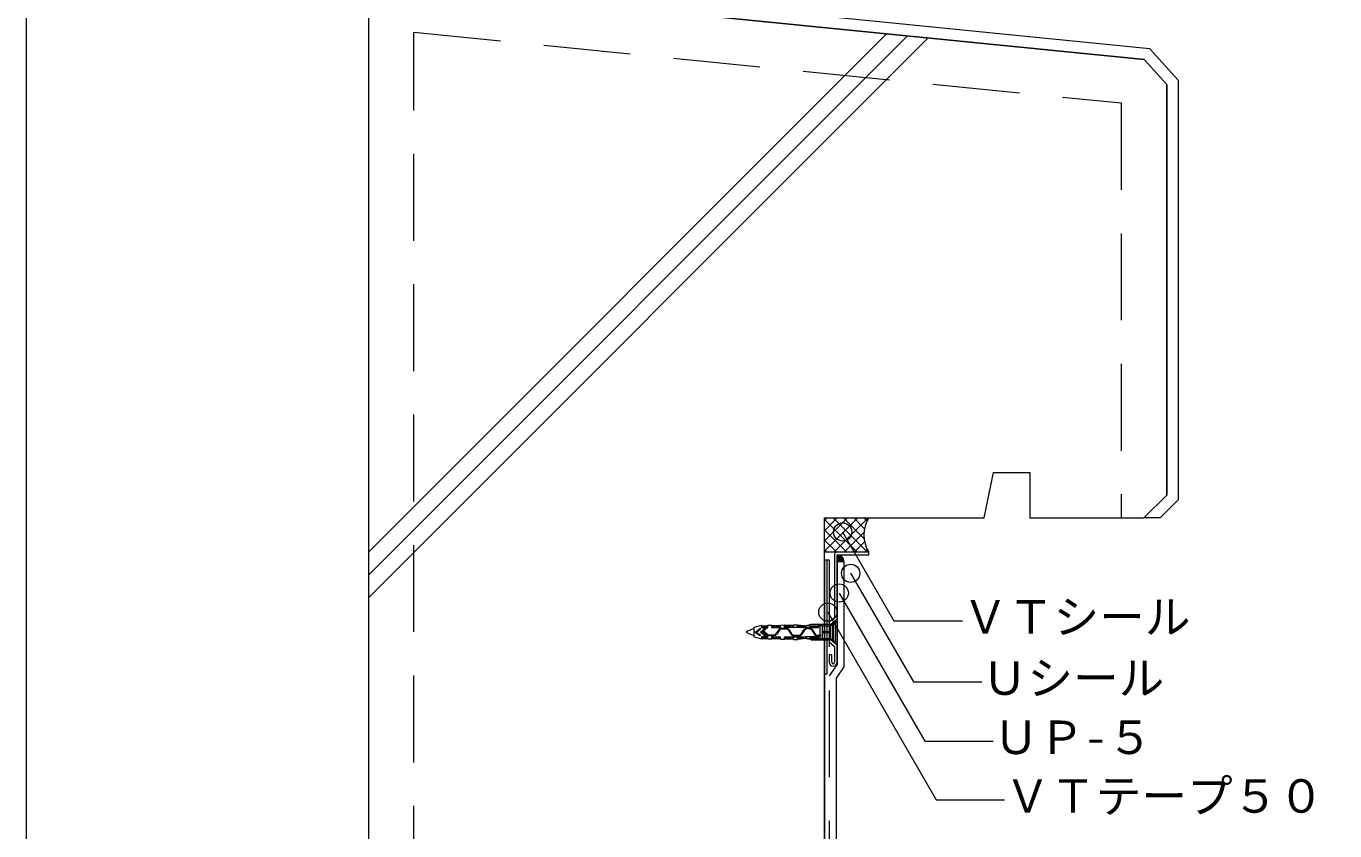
# Model space of a CAD drawing. Units: millimetres, scale not verified. Extents: x -1380 to 1380, y -955 to 955.
# Drawn here: x -900 to -326, y -47 to 306 of the extents above; entities that cross this region are included whole.
import ezdxf
from ezdxf.enums import TextEntityAlignment as Align

# ---------------------------------------------------------------- set-up
doc = ezdxf.new("R2010")
doc.units = ezdxf.units.MM
doc.header["$LTSCALE"] = 3
doc.linetypes.add('USER1', pattern=[19.05, 12.7, -6.35])
for name, color, linetype, lineweight in [('0-0_0', 7, 'Continuous', 18), ('0-2_KUTAI', 3, 'Continuous', 18), ('0-3_BOUSUI', 1, 'Continuous', 18), ('0-4_MOJI', 7, 'Continuous', 18), ('0-5_HATCH', 9, 'Continuous', 18), ('0-6_KANAMONO_SCREW', 4, 'Continuous', 18), ('0-7_KANAMONO', 4, 'Continuous', 18)]:
    doc.layers.add(name, color=color, linetype=linetype, lineweight=lineweight)
doc.styles.add('ＭＳ ゴシック', font='')
doc.styles.get('ＭＳ ゴシック').set_extended_font_data('MS Gothic')

msp = doc.modelspace()

# ---------------------------------------------------------------- linework, layer by layer
at = {"layer": '0-0_0'}
msp.add_lwpolyline([(-900, -660), (900, -660), (900, 540), (-900, 540)], close=True, dxfattribs=at)
at = {"layer": '0-2_KUTAI'}
msp.add_lwpolyline([(750, -160), (-50, -160), (-50, -210), (-550, -210), (-550, 90), (-480, 90), (-476, 110), (-460, 110), (-460, 90), (-410, 90), (-400, 100), (-400, 280), (-409.95, 290.995), (-740.05, 324.005), (-750, 315), (-750, -380), (-700, -380), (-700, -360), (-685, -360), (-680, -380), (-50, -380)], dxfattribs=at)
at = {"layer": '0-2_KUTAI', "linetype": 'USER1'}
msp.add_lwpolyline([(-730, -360), (-730, 302.9), (-420, 271.9), (-420, 90)], dxfattribs=at)
at = {"layer": '0-3_BOUSUI'}
for p, q in [((-544.5, 73.9), (-544.5, 70.9)), ((-544.5, 70.9), (-541.5, 70.9))]:
    msp.add_line(p, q, dxfattribs=at)
for points in [[(-740.05, 324.005), (-735.482, 328.573), (-407.536, 295.778), (-395, 281.927), (-395, 97.929), (-402.929, 90), (-410, 90)], [(-740.05, 324.005), (-409.95, 290.995), (-400, 280), (-400, 100), (-410, 90)], [(-530.6, 75), (-550, 75), (-550, 90), (-530.6, 90)], [(-550, 71.597), (-550, -210), (-50, -210), (-50, -160), (750, -160)], [(-544.5, 70.9), (-544.5, 25.75), (-548, 20.75)], [(-541.5, 70.9), (-541.5, 24.804), (-545, 19.804), (-545, -146.766), (-541.616, -156.211), (-534.16, -198.5), (-494.16, -198.5)]]:
    msp.add_lwpolyline(points, dxfattribs=at)
at = {"layer": '0-3_BOUSUI', "linetype": 'USER1'}
msp.add_lwpolyline([(-550, 71.597), (-548, 71.597), (-548, -208), (-52, -208), (-52, -158), (750, -158)], dxfattribs=at)
at = {"layer": '0-3_BOUSUI'}
msp.add_lwpolyline([(-550, 71.597), (-549, 71.597), (-549, 21.597), (-550, 21.597)], close=True, dxfattribs=at)
for centre, radius, start, end in [((-519.077, 82.5), 13.749, 146.94085, 213.05915), ((-544.5, 70.9), 3, 0, 90)]:
    msp.add_arc(centre, radius, start, end, dxfattribs=at)
at = {"layer": '0-4_MOJI'}
for points in [[(-542.108, 83.893), (-519.608, 44.922), (-489.608, 44.922)], [(-538.599, 65.76), (-511.099, 18.129), (-481.099, 18.129)], [(-543.599, 57.1), (-506.099, -7.852), (-476.099, -7.852)], [(-548.604, 48.705), (-501.104, -33.568), (-471.104, -33.568)]]:
    msp.add_lwpolyline(points, dxfattribs=at)
for centre in [(-542.108, 83.893), (-538.599, 65.76), (-543.599, 57.1), (-548.604, 48.705)]:
    msp.add_circle(centre, 4, dxfattribs=at)
at = {"layer": '0-5_HATCH'}
for p, q in [((-750, 75), (-522.727, 302.273)), ((-750, 65), (-513.636, 301.364)), ((-750, 55), (-504.546, 300.455)), ((-550, 88.914), (-548.914, 90)), ((-550, 84.424), (-544.424, 90)), ((-550, 79.933), (-539.933, 90)), ((-550, 75.443), (-535.443, 90)), ((-535.715, 75), (-550, 89.285)), ((-531.225, 75), (-546.225, 90)), ((-545.953, 75), (-530.953, 90)), ((-532.745, 81.01), (-541.734, 90)), ((-532.539, 85.295), (-537.244, 90)), ((-531.384, 88.63), (-532.754, 90)), ((-540.205, 75), (-550, 84.795)), ((-541.463, 75), (-532.774, 83.689)), ((-544.695, 75), (-550, 80.305)), ((-549.185, 75), (-550, 75.815)), ((-536.973, 75), (-532.491, 79.482)), ((-532.483, 75), (-531.293, 76.19)), ((-544.5, 73.089), (-543.778, 73.812)), ((-544.5, 72.191), (-543.125, 73.566)), ((-542.167, 70.9), (-544.5, 73.233)), ((-544.5, 71.293), (-542.585, 73.209)), ((-543.065, 70.9), (-544.5, 72.335)), ((-543.963, 70.9), (-544.5, 71.437)), ((-541.51, 71.141), (-544.259, 73.89)), ((-543.995, 70.9), (-542.141, 72.754)), ((-543.097, 70.9), (-541.797, 72.201)), ((-541.948, 72.477), (-542.923, 73.452)), ((-542.199, 70.9), (-541.567, 71.532))]:
    msp.add_line(p, q, dxfattribs=at)
at = {"layer": '0-6_KANAMONO_SCREW'}
for p, q in [((-580.4, 40), (-578.585, 41.396)), ((-579.9, 40), (-578.067, 41.41)), ((-578.097, 41.5), (-578.28, 41.5)), ((-578.1, 40), (-576.285, 41.396)), ((-577.6, 40), (-575.767, 41.41)), ((-577.5, 41.875), (-577.5, 43)), ((-577.5, 42.75), (-574.9, 42.75)), ((-577.5, 41.875), (-574.9, 41.875)), ((-576.95, 41.875), (-576.95, 42.925)), ((-576.45, 41.875), (-576.45, 42.925)), ((-575.797, 41.5), (-575.98, 41.5)), ((-575.95, 41.875), (-575.95, 42.925)), ((-575.45, 41.875), (-575.45, 42.925)), ((-574.9, 41.875), (-574.9, 43)), ((-574.9, 43), (-573.1, 43)), ((-573.1, 41.875), (-573.1, 43)), ((-573.1, 42.75), (-569.3, 42.925)), ((-573.1, 41.875), (-569.3, 42.05)), ((-572.5, 41.898), (-572.5, 43.012)), ((-571.9, 41.921), (-571.9, 43.022)), ((-571.3, 41.944), (-571.3, 43.033)), ((-570.097, 41.055), (-571.226, 39.307)), ((-569.845, 40.893), (-570.974, 39.145)), ((-570.7, 41.967), (-570.7, 43.044)), ((-570.1, 42.013), (-570.1, 43.055)), ((-569.6, 42.036), (-569.6, 43.064)), ((-569.3, 43.086), (-567.6, 43.125)), ((-569.3, 42.05), (-569.3, 43.086)), ((-569.005, 41.65), (-566.695, 41.65)), ((-569.005, 41.35), (-566.695, 41.35)), ((-567.6, 42.05), (-567.6, 43.125)), ((-567.6, 42.964), (-563.6, 43.064)), ((-567.6, 42.05), (-563.6, 42.15)), ((-567, 42.065), (-567, 43.131)), ((-566.4, 42.08), (-566.4, 43.146)), ((-565.855, 40.893), (-564.597, 38.945)), ((-565.8, 42.095), (-565.8, 43.161)), ((-565.603, 41.055), (-564.345, 39.107)), ((-565.2, 42.11), (-565.2, 43.176)), ((-564.6, 42.125), (-564.6, 43.191)), ((-564, 42.14), (-564, 43.206)), ((-563.6, 42.15), (-563.6, 43.225)), ((-563.6, 43.225), (-561.9, 43.225)), ((-563.6, 42.15), (-561.892, 42.141)), ((-561.9, 42.141), (-561.9, 43.225)), ((-561.9, 43.064), (-558.1, 42.729)), ((-561.9, 42.141), (-558.1, 42)), ((-561.3, 42.119), (-561.3, 43.164)), ((-560.7, 42.096), (-560.7, 43.111)), ((-559.097, 41.055), (-560.355, 39.107)), ((-558.845, 40.893), (-560.103, 38.945)), ((-560.1, 42.074), (-560.1, 43.058)), ((-559.5, 42.052), (-559.5, 43.005)), ((-558.9, 42.03), (-558.9, 42.952)), ((-558.3, 42.007), (-558.3, 42.899)), ((-558.1, 42.89), (-556.3, 42.89)), ((-558.1, 42), (-558.1, 42.89)), ((-558.005, 41.65), (-557.6, 41.65)), ((-558.005, 41.35), (-557.6, 41.35)), ((-557.8, 42.89), (-555.9, 43.39)), ((-557.6, 41.35), (-557.6, 41.65)), ((-556.9, 41.65), (-556.495, 41.65)), ((-556.9, 41.35), (-556.9, 41.65)), ((-556.9, 41.35), (-556.495, 41.35)), ((-556.3, 42), (-556.3, 42.89)), ((-556.3, 42.79), (-552.7, 42.79)), ((-555.9, 43.39), (-547.7, 43.39)), ((-555.7, 42), (-555.7, 42.79)), ((-555.655, 40.893), (-554.397, 38.945)), ((-555.403, 41.055), (-554.145, 39.107)), ((-555.2, 42), (-555.2, 42.79)), ((-554.7, 42), (-554.7, 42.79)), ((-554.2, 42), (-554.2, 42.79)), ((-553.7, 42), (-553.7, 42.79)), ((-553.2, 42), (-553.2, 42.79)), ((-552.7, 42.89), (-550.9, 42.89)), ((-551.9, 38.65), (-551.9, 42.89)), ((-550.9, 37.11), (-550.9, 42.89)), ((-550.9, 40.25), (-547.2, 40.25)), ((-550.9, 40.25), (-550.7, 40)), ((-547.2, 42.89), (-546.35, 43.675)), ((-547.2, 37.11), (-547.2, 42.89)), ((-546.35, 36.325), (-546.35, 43.675)), ((-546.35, 43.675), (-545.9, 43.675)), ((-545.9, 43.675), (-545.075, 44.5)), ((-545.075, 35.5), (-545.075, 44.5)), ((-544.335, 44.5), (-545.075, 44.5)), ((-544.335, 35.5), (-544.335, 44.5)), ((-580.9, 37.9), (-577.5, 37)), ((-580.4, 40), (-578.585, 38.604)), ((-579.9, 40), (-578.067, 38.59)), ((-578.097, 38.5), (-578.28, 38.5)), ((-578.1, 40), (-576.285, 38.604)), ((-577.6, 40), (-575.767, 38.59)), ((-577.5, 37.001), (-577.5, 38.125)), ((-577.5, 38.125), (-574.9, 38.125)), ((-577.5, 37.25), (-574.9, 37.25)), ((-576.95, 37.075), (-576.95, 38.125)), ((-576.9, 40.15), (-576.726, 40.15)), ((-576.9, 39.85), (-576.9, 40.15)), ((-576.9, 39.85), (-576.726, 39.85)), ((-576.45, 37.075), (-576.45, 38.125)), ((-575.797, 38.5), (-575.98, 38.5)), ((-575.95, 37.075), (-575.95, 38.125)), ((-575.886, 39.393), (-575.726, 39.145)), ((-575.634, 39.555), (-575.474, 39.307)), ((-575.45, 37.075), (-575.45, 38.125)), ((-574.9, 37), (-574.9, 38.125)), ((-574.9, 37), (-573.1, 37)), ((-574.634, 38.85), (-572.066, 38.85)), ((-574.634, 38.55), (-572.066, 38.55)), ((-573.1, 37), (-573.1, 38.125)), ((-573.1, 38.125), (-569.3, 37.95)), ((-573.1, 37.25), (-569.3, 37.164)), ((-572.5, 37.001), (-572.5, 38.102)), ((-571.9, 36.988), (-571.9, 38.079)), ((-571.3, 36.974), (-571.3, 38.056)), ((-570.7, 36.96), (-570.7, 38.033)), ((-570.1, 36.947), (-570.1, 37.987)), ((-569.6, 36.935), (-569.6, 37.972)), ((-569.3, 36.914), (-569.3, 37.95)), ((-569.3, 36.914), (-567.6, 36.875)), ((-567.6, 37.95), (-563.6, 37.85)), ((-567.6, 36.875), (-567.6, 37.95)), ((-567.6, 37.036), (-563.6, 36.936)), ((-567, 36.868), (-567, 37.935)), ((-566.4, 36.853), (-566.4, 37.904)), ((-565.8, 36.838), (-565.8, 37.905)), ((-565.2, 36.823), (-565.2, 37.89)), ((-564.6, 36.808), (-564.6, 37.875)), ((-564, 36.793), (-564, 37.86)), ((-563.6, 37.85), (-561.903, 37.859)), ((-563.6, 36.775), (-563.6, 37.85)), ((-563.6, 36.775), (-561.9, 36.775)), ((-563.505, 38.65), (-561.195, 38.65)), ((-563.505, 38.35), (-561.195, 38.35)), ((-561.903, 37.859), (-558.1, 38)), ((-561.9, 36.775), (-561.9, 37.859)), ((-561.9, 36.936), (-558.1, 37.271)), ((-561.3, 36.836), (-561.3, 37.881)), ((-560.7, 36.889), (-560.7, 37.904)), ((-560.1, 36.942), (-560.1, 37.926)), ((-559.5, 36.995), (-559.5, 37.948)), ((-558.9, 37.048), (-558.9, 37.97)), ((-558.3, 37.101), (-558.3, 37.999)), ((-558.1, 38), (-552.7, 38)), ((-558.1, 37.11), (-558.1, 38)), ((-558.1, 37.11), (-556.3, 37.11)), ((-555.9, 36.61), (-557.8, 37.11)), ((-556.3, 37.11), (-556.3, 38)), ((-556.3, 37.21), (-552.7, 37.21)), ((-555.7, 37.21), (-555.7, 38)), ((-555.2, 37.21), (-555.2, 38)), ((-554.7, 37.21), (-554.7, 38)), ((-554.2, 37.21), (-554.2, 38)), ((-553.7, 37.21), (-553.7, 38)), ((-553.305, 38.65), (-551.7, 38.65)), ((-553.2, 37.21), (-553.2, 38)), ((-552.7, 37.11), (-552.7, 38)), ((-552.7, 37.11), (-550.9, 37.11)), ((-551.9, 37.11), (-551.9, 38.35)), ((-550.9, 39.75), (-550.7, 40)), ((-550.9, 39.75), (-547.2, 39.75)), ((-550.9, 37.21), (-547.2, 37.21)), ((-547.2, 39.75), (-547.7, 40)), ((-547.2, 37.11), (-546.35, 36.325)), ((-545.9, 36.325), (-545.075, 35.5)), ((-544.335, 35.5), (-545.075, 35.5))]:
    msp.add_line(p, q, dxfattribs=at)
for points in [[(-580.9, 37.9), (-580.9, 42.1), (-577.5, 43)], [(-558.1, 42), (-552.7, 42), (-552.7, 42.89)], [(-550.9, 42.79), (-547.2, 42.79), (-547.7, 43.39)], [(-550.7, 40), (-547.7, 40), (-547.2, 40.25)], [(-546.35, 36.325), (-545.9, 36.325), (-545.9, 43.675)], [(-555.9, 36.61), (-547.7, 36.61), (-547.2, 37.21)], [(-553.305, 38.35), (-551.7, 38.35), (-551.7, 38.65)]]:
    msp.add_lwpolyline(points, dxfattribs=at)
for centre, radius, start, end in [((-579.095, 32.217), 9.383, 101.09155, 123.95053), ((-578.28, 41), 0.5, 90, 127.56859), ((-578.097, 41.45), 0.05, 307.56859, 90), ((-575.98, 41), 0.5, 90, 127.56859), ((-575.797, 41.45), 0.05, 307.56859, 90), ((-569.005, 40.35), 1.3, 90, 147.1416), ((-569.005, 40.35), 1, 90, 147.1416), ((-566.695, 40.35), 1.3, 32.8584, 90), ((-566.695, 40.35), 1, 32.8584, 90), ((-558.005, 40.35), 1.3, 90, 147.1416), ((-558.005, 40.35), 1, 90, 147.1416), ((-556.495, 40.35), 1.3, 32.8584, 90), ((-556.495, 40.35), 1, 32.8584, 90), ((-579.095, 47.783), 9.383, 236.04947, 258.90845), ((-578.28, 39), 0.5, 232.43141, 270), ((-578.097, 38.55), 0.05, 270, 52.43141), ((-576.726, 38.85), 1.3, 32.8584, 90), ((-576.726, 38.85), 1, 32.8584, 90), ((-575.98, 39), 0.5, 232.43141, 270), ((-575.797, 38.55), 0.05, 270, 52.43141), ((-574.634, 39.85), 1.3, 212.8584, 270), ((-574.634, 39.85), 1, 212.8584, 270), ((-572.066, 39.85), 1, 270, 327.1416), ((-572.066, 39.85), 1.3, 270, 327.1416), ((-563.505, 39.65), 1.3, 212.8584, 270), ((-563.505, 39.65), 1, 212.8584, 270), ((-561.195, 39.65), 1, 270, 327.1416), ((-561.195, 39.65), 1.3, 270, 327.1416), ((-553.305, 39.65), 1.3, 212.8584, 270), ((-553.305, 39.65), 1, 212.8584, 270)]:
    msp.add_arc(centre, radius, start, end, dxfattribs=at)
at = {"layer": '0-7_KANAMONO'}
for points in [[(-544.5, 26.75), (-544.5, 34.25), (-547.2, 36.5), (-547.2, 43.5), (-544.5, 45.75), (-544.5, 73.9), (-530.6, 73.9), (-530.6, 75), (-544.6, 75)], [(-545.6, 74), (-545.6, 46.265), (-548, 44.265), (-548, 35.735), (-545.6, 33.735), (-545.6, 26.75)], [(-546.9, 26.75), (-546.9, 30), (-548, 30), (-548, 26.75)]]:
    msp.add_lwpolyline(points, dxfattribs=at)
for centre, radius, start, end in [((-544.6, 74), 1, 90, 180), ((-546.25, 26.75), 1.75, 180, 0), ((-546.25, 26.75), 0.65, 180, 0)]:
    msp.add_arc(centre, radius, start, end, dxfattribs=at)

# ---------------------------------------------------------------- texts
at = {"layer": '0-4_MOJI', "style": 'ＭＳ ゴシック'}
for s, p in [('ＶＴシール', (-489.608, 34.922)), ('Ｕシール', (-481.099, 8.129)), ('ＵＰ-５', (-476.099, -17.852)), ('ＶＴテープ５０', (-471.104, -43.568))]:
    msp.add_text(s, height=14.66, dxfattribs=at).set_placement(p, align=Align.BOTTOM_LEFT)

doc.saveas('drawing.dxf')
